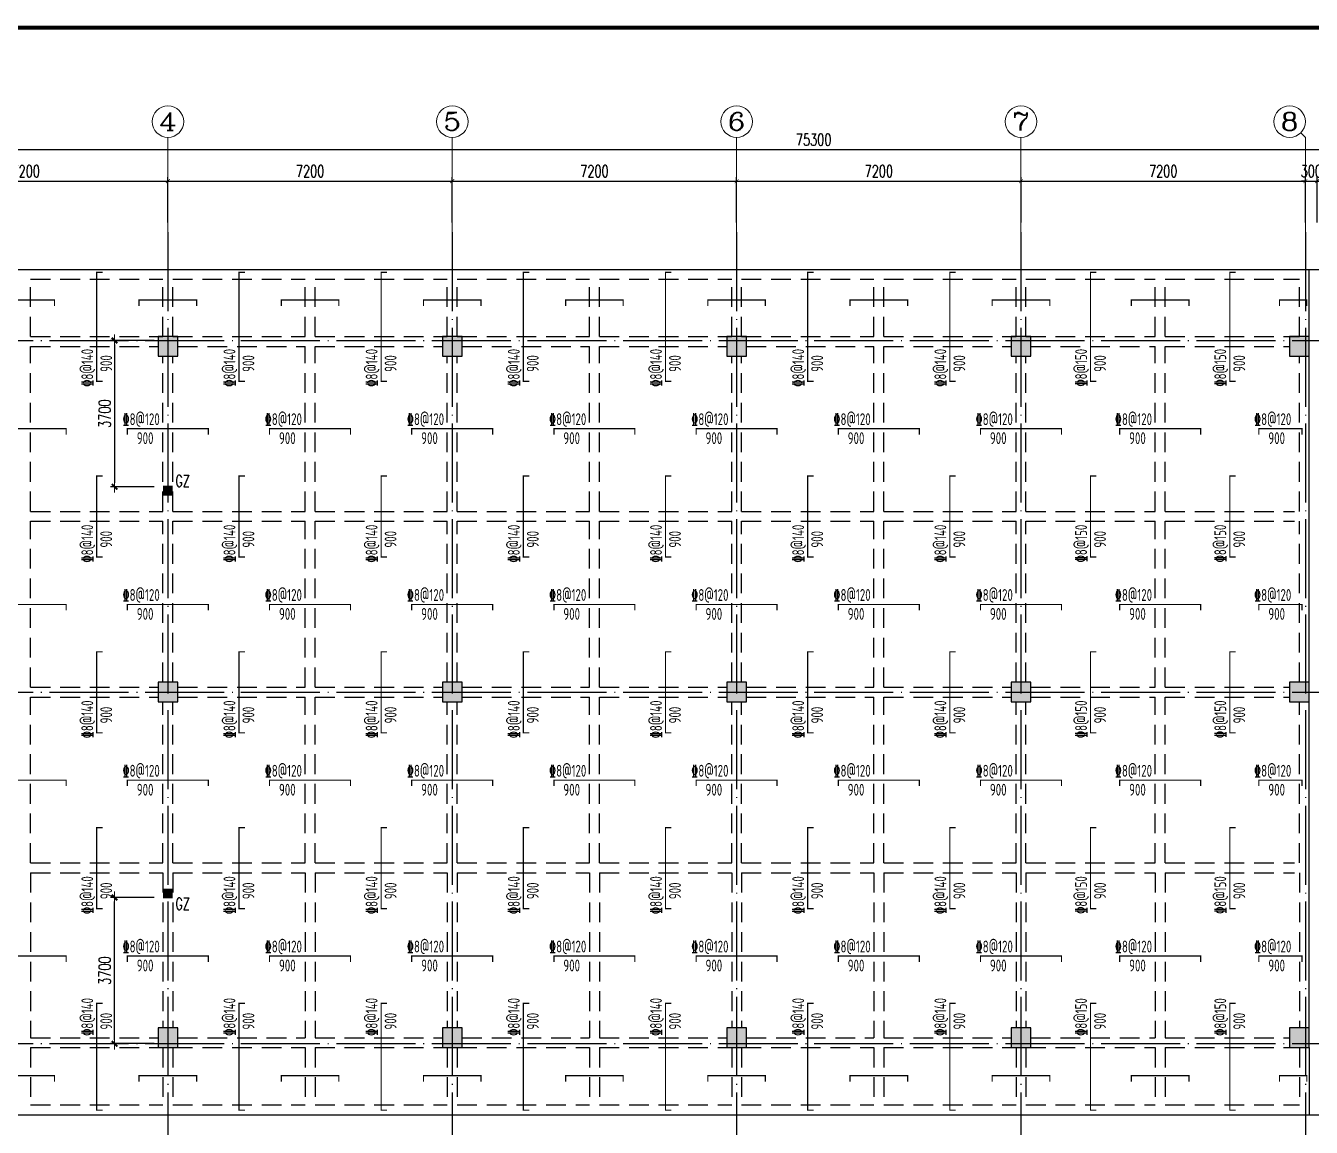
# Model space of a CAD drawing. Extents: x -21254 to 860439, y -324318 to 454338.
# Drawn here: x 197970 to 230520, y -61240 to -33353 of the extents above; entities that cross this region are included whole.
import ezdxf
from ezdxf.enums import TextEntityAlignment as Align

# ---------------------------------------------------------------- set-up
doc = ezdxf.new("R2010")
doc.units = 0
doc.header["$LTSCALE"] = 1000
doc.header["$MEASUREMENT"] = 0
doc.linetypes.add('DASHED', pattern=[0.75, 0.5, -0.25])
doc.linetypes.add('DOTE', pattern=[2.42, 2, -0.2, 0.02, -0.2])
doc.layers.get('0').update_dxf_attribs({"linetype": 'CONTINUOUS'})
doc.layers.get('Defpoints').update_dxf_attribs({"linetype": 'CONTINUOUS', "lineweight": 5})
for name, color, linetype in [('AXIS_TEXT', 7, 'CONTINUOUS'), ('BEAM_CONT', 4, 'CONTINUOUS'), ('BEAM_DASH', 144, 'DASHED'), ('COLU', 7, 'CONTINUOUS'), ('COLU_HATCH', 251, 'CONTINUOUS'), ('COLU_TH', 7, 'CONTINUOUS'), ('DIMENSION', 3, 'CONTINUOUS'), ('DOTE', 1, 'DOTE'), ('FSK_FREIN', 2, 'CONTINUOUS'), ('FSK_FTEXT', 4, 'CONTINUOUS')]:
    doc.layers.add(name, color=color, linetype=linetype)
doc.layers.add('DIM', color=3, linetype='CONTINUOUS', lineweight=5)
doc.layers.add('FRAME', color=3, linetype='CONTINUOUS', lineweight=5)
doc.styles.add('_TCH_AXIS', font='COMPLEX', dxfattribs={"bigfont": 'GBCBIG'})
doc.styles.add('BW_Rein', font='Tssdeng.shx', dxfattribs={"width": 0.7, "bigfont": 'hztxt.shx'})
doc.styles.add('COMPLEX', font='COMPLEX')
doc.styles.add('DXFS', font='txt.shx', dxfattribs={"width": 0.65, "bigfont": 'dxfs.shx'})
doc.styles.add('TSSD_Dimension', font='TXT.shx', dxfattribs={"width": 0.7, "bigfont": 'hztxt.shx'})
doc.dimstyles.new('TSSD_100_100$0', dxfattribs={"dimtxt": 300, "dimasz": 100, "dimexe": 100, "dimexo": 250, "dimgap": 100, "dimtad": 1, "dimdec": 0, "dimzin": 0, "dimdsep": 46, "dimtxsty": 'TSSD_Dimension', "dimblk1": '_tsdbk', "dimblk2": '_tsdbk', "dimsah": 1, "dimcen": 0, "dimdle": 100, "dimclrt": 7, "dimadec": 1, "dimazin": 0, "dimtfac": 1, "dimtdec": 0, "dimtix": 1, "dimtmove": 2, "dimatfit": 3, "dimldrblk": '_tsdbk', "dimfxl": 100, "dimtolj": 1, "dimtzin": 0, "dimarcsym": 0})

# ---------------------------------------------------------------- blocks, each defined once
blk = doc.blocks.new('_ARCHTICK')
at = {"color": 0, "linetype": 'ByBlock', "const_width": 0.15}
blk.add_lwpolyline([(-0.5, -0.5), (0.5, 0.5)], dxfattribs=at)
blk = doc.blocks.new('*D450')
at = {"layer": 'Defpoints', "color": 0, "ltscale": 0.5, "transparency": 16777216}
for p in [(201570, -37287), (194370, -38582), (201570, -38582)]:
    blk.add_point(p, dxfattribs=at)
at = {"layer": 'DIM', "color": 0, "lineweight": -2, "ltscale": 0.5, "transparency": 16777216}
for p, q in [((194270, -37287), (201670, -37287)), ((194370, -38332), (194370, -37187)), ((201570, -38332), (201570, -37187))]:
    blk.add_line(p, q, dxfattribs=at)
at = {"layer": 'DIM', "color": 0, "lineweight": -2, "ltscale": 0.5, "transparency": 16777216, "xscale": 100, "yscale": 100, "zscale": 100, "rotation": 180}
blk.add_blockref('_ARCHTICK', (194370, -37287), dxfattribs=at)
at = {"layer": 'DIM', "color": 0, "lineweight": -2, "ltscale": 0.5, "transparency": 16777216, "xscale": 100, "yscale": 100, "zscale": 100}
blk.add_blockref('_ARCHTICK', (201570, -37287), dxfattribs=at)
at = {"layer": 'DIM', "color": 3, "ltscale": 0.5, "transparency": 16777216, "insert": (197970, -37037), "char_height": 300, "attachment_point": 5, "style": 'TSSD_Dimension'}
blk.add_mtext('\\A1;7200', dxfattribs=at)
blk = doc.blocks.new('*D451')
at = {"layer": 'Defpoints', "color": 0, "ltscale": 0.5, "transparency": 16777216}
for p in [(208770, -37287), (201570, -38582), (208770, -38582)]:
    blk.add_point(p, dxfattribs=at)
at = {"layer": 'DIM', "color": 0, "lineweight": -2, "ltscale": 0.5, "transparency": 16777216}
for p, q in [((201470, -37287), (208870, -37287)), ((201570, -38332), (201570, -37187)), ((208770, -38332), (208770, -37187))]:
    blk.add_line(p, q, dxfattribs=at)
at = {"layer": 'DIM', "color": 0, "lineweight": -2, "ltscale": 0.5, "transparency": 16777216, "xscale": 100, "yscale": 100, "zscale": 100, "rotation": 180}
blk.add_blockref('_ARCHTICK', (201570, -37287), dxfattribs=at)
at = {"layer": 'DIM', "color": 0, "lineweight": -2, "ltscale": 0.5, "transparency": 16777216, "xscale": 100, "yscale": 100, "zscale": 100}
blk.add_blockref('_ARCHTICK', (208770, -37287), dxfattribs=at)
at = {"layer": 'DIM', "color": 3, "ltscale": 0.5, "transparency": 16777216, "insert": (205170, -37037), "char_height": 300, "attachment_point": 5, "style": 'TSSD_Dimension'}
blk.add_mtext('\\A1;7200', dxfattribs=at)
blk = doc.blocks.new('*D452')
at = {"layer": 'Defpoints', "color": 0, "ltscale": 0.5, "transparency": 16777216}
for p in [(215970, -37287), (208770, -38582), (215970, -38582)]:
    blk.add_point(p, dxfattribs=at)
at = {"layer": 'DIM', "color": 0, "lineweight": -2, "ltscale": 0.5, "transparency": 16777216}
for p, q in [((208670, -37287), (216070, -37287)), ((208770, -38332), (208770, -37187)), ((215970, -38332), (215970, -37187))]:
    blk.add_line(p, q, dxfattribs=at)
at = {"layer": 'DIM', "color": 0, "lineweight": -2, "ltscale": 0.5, "transparency": 16777216, "xscale": 100, "yscale": 100, "zscale": 100, "rotation": 180}
blk.add_blockref('_ARCHTICK', (208770, -37287), dxfattribs=at)
at = {"layer": 'DIM', "color": 0, "lineweight": -2, "ltscale": 0.5, "transparency": 16777216, "xscale": 100, "yscale": 100, "zscale": 100}
blk.add_blockref('_ARCHTICK', (215970, -37287), dxfattribs=at)
at = {"layer": 'DIM', "color": 3, "ltscale": 0.5, "transparency": 16777216, "insert": (212370, -37037), "char_height": 300, "attachment_point": 5, "style": 'TSSD_Dimension'}
blk.add_mtext('\\A1;7200', dxfattribs=at)
blk = doc.blocks.new('*D453')
at = {"layer": 'Defpoints', "color": 0, "ltscale": 0.5, "transparency": 16777216}
for p in [(223170, -37287), (215970, -38582), (223170, -38582)]:
    blk.add_point(p, dxfattribs=at)
at = {"layer": 'DIM', "color": 0, "lineweight": -2, "ltscale": 0.5, "transparency": 16777216}
for p, q in [((215870, -37287), (223270, -37287)), ((215970, -38332), (215970, -37187)), ((223170, -38332), (223170, -37187))]:
    blk.add_line(p, q, dxfattribs=at)
at = {"layer": 'DIM', "color": 0, "lineweight": -2, "ltscale": 0.5, "transparency": 16777216, "xscale": 100, "yscale": 100, "zscale": 100, "rotation": 180}
blk.add_blockref('_ARCHTICK', (215970, -37287), dxfattribs=at)
at = {"layer": 'DIM', "color": 0, "lineweight": -2, "ltscale": 0.5, "transparency": 16777216, "xscale": 100, "yscale": 100, "zscale": 100}
blk.add_blockref('_ARCHTICK', (223170, -37287), dxfattribs=at)
at = {"layer": 'DIM', "color": 3, "ltscale": 0.5, "transparency": 16777216, "insert": (219570, -37037), "char_height": 300, "attachment_point": 5, "style": 'TSSD_Dimension'}
blk.add_mtext('\\A1;7200', dxfattribs=at)
blk = doc.blocks.new('*D454')
at = {"layer": 'Defpoints', "color": 0, "ltscale": 0.5, "transparency": 16777216}
for p in [(230370, -37287), (223170, -38582), (230370, -38582)]:
    blk.add_point(p, dxfattribs=at)
at = {"layer": 'DIM', "color": 0, "lineweight": -2, "ltscale": 0.5, "transparency": 16777216}
for p, q in [((223070, -37287), (230470, -37287)), ((223170, -38332), (223170, -37187)), ((230370, -38332), (230370, -37187))]:
    blk.add_line(p, q, dxfattribs=at)
at = {"layer": 'DIM', "color": 0, "lineweight": -2, "ltscale": 0.5, "transparency": 16777216, "xscale": 100, "yscale": 100, "zscale": 100, "rotation": 180}
blk.add_blockref('_ARCHTICK', (223170, -37287), dxfattribs=at)
at = {"layer": 'DIM', "color": 0, "lineweight": -2, "ltscale": 0.5, "transparency": 16777216, "xscale": 100, "yscale": 100, "zscale": 100}
blk.add_blockref('_ARCHTICK', (230370, -37287), dxfattribs=at)
at = {"layer": 'DIM', "color": 3, "ltscale": 0.5, "transparency": 16777216, "insert": (226770, -37037), "char_height": 300, "attachment_point": 5, "style": 'TSSD_Dimension'}
blk.add_mtext('\\A1;7200', dxfattribs=at)
blk = doc.blocks.new('*D455')
at = {"layer": 'Defpoints', "color": 0, "ltscale": 0.5, "transparency": 16777216}
for p in [(230670, -37287), (230370, -38582), (230670, -38582)]:
    blk.add_point(p, dxfattribs=at)
at = {"layer": 'DIM', "color": 0, "lineweight": -2, "ltscale": 0.5, "transparency": 16777216}
for p, q in [((230370, -37287), (230270, -37287)), ((230370, -38332), (230370, -37187)), ((230370, -37287), (230670, -37287)), ((230670, -38332), (230670, -37187)), ((230670, -37287), (230770, -37287))]:
    blk.add_line(p, q, dxfattribs=at)
at = {"layer": 'DIM', "color": 0, "lineweight": -2, "ltscale": 0.5, "transparency": 16777216, "xscale": 100, "yscale": 100, "zscale": 100}
blk.add_blockref('_ARCHTICK', (230370, -37287), dxfattribs=at)
at = {"layer": 'DIM', "color": 0, "lineweight": -2, "ltscale": 0.5, "transparency": 16777216, "xscale": 100, "yscale": 100, "zscale": 100, "rotation": 180}
blk.add_blockref('_ARCHTICK', (230670, -37287), dxfattribs=at)
at = {"layer": 'DIM', "color": 3, "ltscale": 0.5, "transparency": 16777216, "insert": (230520, -37037), "char_height": 300, "attachment_point": 5, "style": 'TSSD_Dimension'}
blk.add_mtext('\\A1;300', dxfattribs=at)
blk = doc.blocks.new('*D460')
at = {"layer": 'Defpoints', "color": 0, "ltscale": 0.5, "transparency": 16777216}
for p in [(255570, -36487), (180270, -38582), (255570, -38582)]:
    blk.add_point(p, dxfattribs=at)
at = {"layer": 'DIM', "color": 0, "lineweight": -2, "ltscale": 0.5, "transparency": 16777216}
for p, q in [((180270, -38332), (180270, -36387)), ((255570, -38332), (255570, -36387)), ((180170, -36487), (255670, -36487))]:
    blk.add_line(p, q, dxfattribs=at)
at = {"layer": 'DIM', "color": 0, "lineweight": -2, "ltscale": 0.5, "transparency": 16777216, "xscale": 100, "yscale": 100, "zscale": 100, "rotation": 180}
blk.add_blockref('_ARCHTICK', (180270, -36487), dxfattribs=at)
at = {"layer": 'DIM', "color": 0, "lineweight": -2, "ltscale": 0.5, "transparency": 16777216, "xscale": 100, "yscale": 100, "zscale": 100}
blk.add_blockref('_ARCHTICK', (255570, -36487), dxfattribs=at)
at = {"layer": 'DIM', "color": 3, "ltscale": 0.5, "transparency": 16777216, "insert": (217920, -36237), "char_height": 300, "attachment_point": 5, "style": 'TSSD_Dimension'}
blk.add_mtext('\\A1;75300', dxfattribs=at)
blk = doc.blocks.new('_AXISO')
blk.add_circle((0, 0), 0.5)
at = {"layer": 'AXIS_TEXT', "style": 'COMPLEX', "width": 1.041667}
blk.add_attdef('A', text='', height=0.56, dxfattribs=at).set_placement((-0.25, -0.28), (0.25, -0.28), align=Align.FIT)
blk = doc.blocks.new('_tsdbk')
blk.add_line((-1, 0), (1.5, 0))
at = {"const_width": 0.5}
blk.add_lwpolyline([(-0.7, -0.7), (0.7, 0.7)], dxfattribs=at)
blk = doc.blocks.new('*D474')
at = {"layer": 'Defpoints', "color": 0, "transparency": 16777216}
for p in [(201470, -41323), (200219, -45023), (201470, -45023)]:
    blk.add_point(p, dxfattribs=at)
at = {"layer": 'DIM', "color": 0, "lineweight": -2, "transparency": 16777216}
for p, q in [((201220, -41323), (200119, -41323)), ((200219, -41423), (200219, -44923)), ((201220, -45023), (200119, -45023))]:
    blk.add_line(p, q, dxfattribs=at)
at = {"layer": 'DIM', "color": 0, "lineweight": -2, "transparency": 16777216, "xscale": 100, "yscale": 100, "zscale": 100}
for p, rotation in [((200219, -41323), 90), ((200219, -45023), 270)]:
    blk.add_blockref('_tsdbk', p, dxfattribs=dict(at, rotation=rotation))
at = {"layer": 'DIM', "color": 7, "transparency": 16777216, "insert": (199969, -43173), "char_height": 300, "attachment_point": 5, "rotation": 90, "style": 'TSSD_Dimension'}
blk.add_mtext('\\A1;3700', dxfattribs=at)
blk = doc.blocks.new('*D475')
at = {"layer": 'Defpoints', "color": 0, "transparency": 16777216}
for p in [(200219, -55423), (201470, -55423), (201470, -59123)]:
    blk.add_point(p, dxfattribs=at)
at = {"layer": 'DIM', "color": 0, "lineweight": -2, "transparency": 16777216}
for p, q in [((201220, -55423), (200119, -55423)), ((200219, -59023), (200219, -55523)), ((201220, -59123), (200119, -59123))]:
    blk.add_line(p, q, dxfattribs=at)
at = {"layer": 'DIM', "color": 0, "lineweight": -2, "transparency": 16777216, "xscale": 100, "yscale": 100, "zscale": 100}
for p, rotation in [((200219, -55423), 90), ((200219, -59123), 270)]:
    blk.add_blockref('_tsdbk', p, dxfattribs=dict(at, rotation=rotation))
at = {"layer": 'DIM', "color": 7, "transparency": 16777216, "insert": (199969, -57273), "char_height": 300, "attachment_point": 5, "rotation": 90, "style": 'TSSD_Dimension'}
blk.add_mtext('\\A1;3700', dxfattribs=at)
blk = doc.blocks.new('BW-43542453', base_point=(595792, -20487, 0))
at = {"layer": 'FRAME', "const_width": 100}
blk.add_lwpolyline([(598292, 20513), (598292, -19487), (698892, -19487), (698892, 20513)], close=True, dxfattribs=at)

msp = doc.modelspace()

# ---------------------------------------------------------------- hatches: boundary and pattern name
at = {"layer": 'COLU_HATCH'}
for points in [[(201819.592, -41722.684), (201819.592, -41222.684), (201319.592, -41222.684), (201319.592, -41722.684)], [(209019.592, -41722.684), (209019.592, -41222.684), (208519.592, -41222.684), (208519.592, -41722.684)], [(216219.592, -41722.684), (216219.592, -41222.684), (215719.592, -41222.684), (215719.592, -41722.684)], [(223419.592, -41722.684), (223419.592, -41222.684), (222919.592, -41222.684), (222919.592, -41722.684)], [(230469.592, -41722.684), (230469.592, -41222.684), (229969.592, -41222.684), (229969.592, -41722.684)], [(201469.592, -45022.684), (201669.592, -45022.684), (201669.592, -45222.684), (201469.592, -45222.684)], [(201819.592, -50472.608), (201819.592, -49972.608), (201319.592, -49972.608), (201319.592, -50472.608)], [(209019.592, -50472.608), (209019.592, -49972.608), (208519.592, -49972.608), (208519.592, -50472.608)], [(216219.592, -50472.608), (216219.592, -49972.608), (215719.592, -49972.608), (215719.592, -50472.608)], [(223419.592, -50472.608), (223419.592, -49972.608), (222919.592, -49972.608), (222919.592, -50472.608)], [(230469.592, -50472.608), (230469.592, -49972.608), (229969.592, -49972.608), (229969.592, -50472.608)], [(201469.592, -55222.684), (201669.592, -55222.684), (201669.592, -55422.684), (201469.592, -55422.684)], [(201819.592, -59222.684), (201819.592, -58722.684), (201319.592, -58722.684), (201319.592, -59222.684)], [(209019.592, -59222.684), (209019.592, -58722.684), (208519.592, -58722.684), (208519.592, -59222.684)], [(216219.592, -59222.684), (216219.592, -58722.684), (215719.592, -58722.684), (215719.592, -59222.684)], [(223419.592, -59222.684), (223419.592, -58722.684), (222919.592, -58722.684), (222919.592, -59222.684)], [(230469.592, -59222.684), (230469.592, -58722.684), (229969.592, -58722.684), (229969.592, -59222.684)]]:
    msp.add_hatch(color=256, dxfattribs=at).paths.add_polyline_path(points)

# ---------------------------------------------------------------- linework, layer by layer
at = {"layer": 'BEAM_CONT'}
for p, q in [((180169.592, -39522.76), (240694.092, -39522.614)), ((230469.592, -41222.684), (230469.592, -39522.608)), ((230469.592, -49972.608), (230469.592, -41722.684)), ((230469.592, -58722.684), (230469.592, -50472.608)), ((230469.592, -59222.684), (230469.592, -60922.76)), ((180169.592, -60922.608), (240694.092, -60922.754))]:
    msp.add_line(p, q, dxfattribs=at)
at = {"layer": 'BEAM_DASH'}
for p, q in [((198094.592, -39772.608), (201444.592, -39772.608)), ((198094.592, -41222.608), (198094.592, -39772.608)), ((201444.592, -41222.608), (201444.592, -39772.608)), ((201694.592, -39772.608), (205044.592, -39772.608)), ((201694.592, -41222.608), (201694.592, -39772.608)), ((205044.592, -41222.608), (205044.592, -39772.608)), ((205294.592, -39772.608), (208644.592, -39772.608)), ((205294.592, -41222.608), (205294.592, -39772.608)), ((208644.592, -41222.608), (208644.592, -39772.608)), ((208894.592, -39772.608), (212244.592, -39772.608)), ((208894.592, -41222.608), (208894.592, -39772.608)), ((212244.592, -41222.608), (212244.592, -39772.608)), ((212494.592, -39772.608), (215844.592, -39772.608)), ((212494.592, -41222.608), (212494.592, -39772.608)), ((215844.592, -41222.608), (215844.592, -39772.608)), ((216094.592, -39772.608), (219444.592, -39772.608)), ((216094.592, -41222.608), (216094.592, -39772.608)), ((219444.592, -41222.608), (219444.592, -39772.608)), ((219694.592, -39772.608), (223044.592, -39772.608)), ((219694.592, -41222.608), (219694.592, -39772.608)), ((223044.592, -41222.608), (223044.592, -39772.608)), ((223294.592, -39772.608), (226569.592, -39772.608)), ((223294.592, -41222.608), (223294.592, -39772.608)), ((226569.592, -41222.608), (226569.592, -39772.608)), ((226819.592, -39772.608), (230219.592, -39772.608)), ((226819.592, -41222.608), (226819.592, -39772.608)), ((230219.592, -41222.608), (230219.592, -39772.608)), ((198094.592, -41222.608), (201444.592, -41222.608)), ((201694.592, -41222.608), (205044.592, -41222.608)), ((205294.592, -41222.608), (208644.592, -41222.608)), ((208894.592, -41222.608), (212244.592, -41222.608)), ((212494.592, -41222.608), (215844.592, -41222.608)), ((216094.592, -41222.608), (219444.592, -41222.608)), ((219694.592, -41222.608), (223044.592, -41222.608)), ((223294.592, -41222.608), (226569.592, -41222.608)), ((226819.592, -41222.608), (230219.592, -41222.608)), ((198094.592, -41472.608), (201319.592, -41472.608)), ((198094.592, -45647.608), (198094.592, -41472.608)), ((201819.592, -41472.608), (205044.592, -41472.608)), ((205044.592, -45647.608), (205044.592, -41472.608)), ((205294.592, -41472.608), (208519.592, -41472.608)), ((205294.592, -45647.608), (205294.592, -41472.608)), ((209019.592, -41472.608), (212244.592, -41472.608)), ((212244.592, -45647.608), (212244.592, -41472.608)), ((212494.592, -41472.608), (215719.592, -41472.608)), ((212494.592, -45647.608), (212494.592, -41472.608)), ((216219.592, -41472.608), (219444.592, -41472.608)), ((219444.592, -45647.608), (219444.592, -41472.608)), ((219694.592, -41472.608), (222919.592, -41472.608)), ((219694.592, -45647.608), (219694.592, -41472.608)), ((223419.592, -41472.608), (226569.592, -41472.608)), ((226569.592, -45647.608), (226569.592, -41472.608)), ((226819.592, -41472.608), (229969.592, -41472.608)), ((226819.592, -45647.608), (226819.592, -41472.608)), ((201444.592, -45647.608), (201444.592, -41722.684)), ((201694.592, -45647.608), (201694.592, -41722.684)), ((208644.592, -45647.608), (208644.592, -41722.684)), ((208894.592, -45647.608), (208894.592, -41722.684)), ((215844.592, -45647.608), (215844.592, -41722.684)), ((216094.592, -45647.608), (216094.592, -41722.684)), ((223044.592, -45647.608), (223044.592, -41722.684)), ((223294.592, -45647.608), (223294.592, -41722.684)), ((230219.592, -45647.608), (230219.592, -41722.684)), ((198094.592, -45647.608), (201444.592, -45647.608)), ((201694.592, -45647.608), (205044.592, -45647.608)), ((205294.592, -45647.608), (208644.592, -45647.608)), ((208894.592, -45647.608), (212244.592, -45647.608)), ((212494.592, -45647.608), (215844.592, -45647.608)), ((216094.592, -45647.608), (219444.592, -45647.608)), ((219694.592, -45647.608), (223044.592, -45647.608)), ((223294.592, -45647.608), (226569.592, -45647.608)), ((226819.592, -45647.608), (230094.592, -45647.608)), ((198094.592, -50097.608), (198094.592, -45897.608)), ((198094.592, -45897.608), (201444.592, -45897.608)), ((201444.592, -49972.608), (201444.592, -45897.608)), ((201694.592, -45897.608), (205044.592, -45897.608)), ((201694.592, -49972.608), (201694.592, -45897.608)), ((205044.592, -50097.608), (205044.592, -45897.608)), ((205294.592, -50097.608), (205294.592, -45897.608)), ((205294.592, -45897.608), (208644.592, -45897.608)), ((208644.592, -49972.608), (208644.592, -45897.608)), ((208894.592, -45897.608), (212244.592, -45897.608)), ((208894.592, -49972.608), (208894.592, -45897.608)), ((212244.592, -50097.608), (212244.592, -45897.608)), ((212494.592, -50097.608), (212494.592, -45897.608)), ((212494.592, -45897.608), (215844.592, -45897.608)), ((215844.592, -49972.608), (215844.592, -45897.608)), ((216094.592, -45897.608), (219444.592, -45897.608)), ((216094.592, -49972.608), (216094.592, -45897.608)), ((219444.592, -50097.608), (219444.592, -45897.608)), ((219694.592, -50097.608), (219694.592, -45897.608)), ((219694.592, -45897.608), (223044.592, -45897.608)), ((223044.592, -49972.608), (223044.592, -45897.608)), ((223294.592, -45897.608), (226569.592, -45897.608)), ((223294.592, -49972.608), (223294.592, -45897.608)), ((226569.592, -50097.608), (226569.592, -45897.608)), ((226819.592, -45897.608), (230094.592, -45897.608)), ((226819.592, -50097.608), (226819.592, -45897.608)), ((230219.592, -49972.608), (230219.592, -45897.608)), ((198094.592, -50097.608), (201319.592, -50097.608)), ((201819.592, -50097.608), (205044.592, -50097.608)), ((205294.592, -50097.608), (208519.592, -50097.608)), ((209019.592, -50097.608), (212244.592, -50097.608)), ((212494.592, -50097.608), (215719.592, -50097.608)), ((216219.592, -50097.608), (219444.592, -50097.608)), ((219694.592, -50097.608), (222919.592, -50097.608)), ((223419.592, -50097.608), (226569.592, -50097.608)), ((226819.592, -50097.608), (229969.592, -50097.608)), ((198094.592, -54547.608), (198094.592, -50347.608)), ((198094.592, -50347.608), (201319.592, -50347.608)), ((201819.592, -50347.608), (205044.592, -50347.608)), ((205044.592, -54547.608), (205044.592, -50347.608)), ((205294.592, -54547.608), (205294.592, -50347.608)), ((205294.592, -50347.608), (208519.592, -50347.608)), ((209019.592, -50347.608), (212244.592, -50347.608)), ((212244.592, -54547.608), (212244.592, -50347.608)), ((212494.592, -54547.608), (212494.592, -50347.608)), ((212494.592, -50347.608), (215719.592, -50347.608)), ((216219.592, -50347.608), (219444.592, -50347.608)), ((219444.592, -54547.608), (219444.592, -50347.608)), ((219694.592, -54547.608), (219694.592, -50347.608)), ((219694.592, -50347.608), (222919.592, -50347.608)), ((223419.592, -50347.608), (226569.592, -50347.608)), ((226569.592, -54547.608), (226569.592, -50347.608)), ((226819.592, -54547.608), (226819.592, -50347.608)), ((226819.592, -50347.608), (229969.592, -50347.608)), ((201444.592, -54547.608), (201444.592, -50472.608)), ((201694.592, -54547.608), (201694.592, -50472.608)), ((208644.592, -54547.608), (208644.592, -50472.608)), ((208894.592, -54547.608), (208894.592, -50472.608)), ((215844.592, -54547.608), (215844.592, -50472.608)), ((216094.592, -54547.608), (216094.592, -50472.608)), ((223044.592, -54547.608), (223044.592, -50472.608)), ((223294.592, -54547.608), (223294.592, -50472.608)), ((230219.592, -54547.608), (230219.592, -50472.608)), ((198094.592, -54547.76), (201444.592, -54547.76)), ((201694.592, -54547.76), (205044.592, -54547.76)), ((205294.592, -54547.76), (208644.592, -54547.76)), ((208894.592, -54547.76), (212244.592, -54547.76)), ((212494.592, -54547.76), (215844.592, -54547.76)), ((216094.592, -54547.76), (219444.592, -54547.76)), ((219694.592, -54547.76), (223044.592, -54547.76)), ((223294.592, -54547.76), (226569.592, -54547.76)), ((226819.592, -54547.76), (230094.592, -54547.76)), ((198094.592, -54797.76), (201444.592, -54797.76)), ((198094.592, -54797.76), (198094.592, -58972.76)), ((201444.592, -54797.76), (201444.592, -58722.684)), ((201694.592, -54797.76), (205044.592, -54797.76)), ((201694.592, -54797.76), (201694.592, -58722.684)), ((205044.592, -54797.76), (205044.592, -58972.76)), ((205294.592, -54797.76), (208644.592, -54797.76)), ((205294.592, -54797.76), (205294.592, -58972.76)), ((208644.592, -54797.76), (208644.592, -58722.684)), ((208894.592, -54797.76), (212244.592, -54797.76)), ((208894.592, -54797.76), (208894.592, -58722.684)), ((212244.592, -54797.76), (212244.592, -58972.76)), ((212494.592, -54797.76), (215844.592, -54797.76)), ((212494.592, -54797.76), (212494.592, -58972.76)), ((215844.592, -54797.76), (215844.592, -58722.684)), ((216094.592, -54797.76), (219444.592, -54797.76)), ((216094.592, -54797.76), (216094.592, -58722.684)), ((219444.592, -54797.76), (219444.592, -58972.76)), ((219694.592, -54797.76), (223044.592, -54797.76)), ((219694.592, -54797.76), (219694.592, -58972.76)), ((223044.592, -54797.76), (223044.592, -58722.684)), ((223294.592, -54797.76), (226569.592, -54797.76)), ((223294.592, -54797.76), (223294.592, -58722.684)), ((226569.592, -54797.76), (226569.592, -58972.76)), ((226819.592, -54797.76), (230094.592, -54797.76)), ((226819.592, -54797.76), (226819.592, -58972.76)), ((230219.592, -54797.76), (230219.592, -58722.684)), ((198094.592, -58972.76), (201319.592, -58972.76)), ((198094.592, -59222.76), (198094.592, -60672.76)), ((198094.592, -59222.76), (201444.592, -59222.76)), ((201444.592, -59222.76), (201444.592, -60672.76)), ((201694.592, -59222.76), (201694.592, -60672.76)), ((201694.592, -59222.76), (205044.592, -59222.76)), ((201819.592, -58972.76), (205044.592, -58972.76)), ((205044.592, -59222.76), (205044.592, -60672.76)), ((205294.592, -58972.76), (208519.592, -58972.76)), ((205294.592, -59222.76), (205294.592, -60672.76)), ((205294.592, -59222.76), (208644.592, -59222.76)), ((208644.592, -59222.76), (208644.592, -60672.76)), ((208894.592, -59222.76), (208894.592, -60672.76)), ((208894.592, -59222.76), (212244.592, -59222.76)), ((209019.592, -58972.76), (212244.592, -58972.76)), ((212244.592, -59222.76), (212244.592, -60672.76)), ((212494.592, -58972.76), (215719.592, -58972.76)), ((212494.592, -59222.76), (212494.592, -60672.76)), ((212494.592, -59222.76), (215844.592, -59222.76)), ((215844.592, -59222.76), (215844.592, -60672.76)), ((216094.592, -59222.76), (216094.592, -60672.76)), ((216094.592, -59222.76), (219444.592, -59222.76)), ((216219.592, -58972.76), (219444.592, -58972.76)), ((219444.592, -59222.76), (219444.592, -60672.76)), ((219694.592, -58972.76), (222919.592, -58972.76)), ((219694.592, -59222.76), (219694.592, -60672.76)), ((219694.592, -59222.76), (223044.592, -59222.76)), ((223044.592, -59222.76), (223044.592, -60672.76)), ((223294.592, -59222.76), (223294.592, -60672.76)), ((223294.592, -59222.76), (226569.592, -59222.76)), ((223419.592, -58972.76), (226569.592, -58972.76)), ((226569.592, -59222.76), (226569.592, -60672.76)), ((226819.592, -58972.76), (229969.592, -58972.76)), ((226819.592, -59222.76), (226819.592, -60672.76)), ((226819.592, -59222.76), (230219.592, -59222.76)), ((230219.592, -59222.76), (230219.592, -60672.76)), ((198094.592, -60672.76), (201444.592, -60672.76)), ((201694.592, -60672.76), (205044.592, -60672.76)), ((205294.592, -60672.76), (208644.592, -60672.76)), ((208894.592, -60672.76), (212244.592, -60672.76)), ((212494.592, -60672.76), (215844.592, -60672.76)), ((216094.592, -60672.76), (219444.592, -60672.76)), ((219694.592, -60672.76), (223044.592, -60672.76)), ((223294.592, -60672.76), (226569.592, -60672.76)), ((226819.592, -60672.76), (230219.592, -60672.76))]:
    msp.add_line(p, q, dxfattribs=at)
at = {"layer": 'COLU'}
for points in [[(201819.592, -41722.684), (201819.592, -41222.684), (201319.592, -41222.684), (201319.592, -41722.684)], [(209019.592, -41722.684), (209019.592, -41222.684), (208519.592, -41222.684), (208519.592, -41722.684)], [(216219.592, -41722.684), (216219.592, -41222.684), (215719.592, -41222.684), (215719.592, -41722.684)], [(223419.592, -41722.684), (223419.592, -41222.684), (222919.592, -41222.684), (222919.592, -41722.684)], [(230469.592, -41722.684), (230469.592, -41222.684), (229969.592, -41222.684), (229969.592, -41722.684)], [(201819.592, -50472.608), (201819.592, -49972.608), (201319.592, -49972.608), (201319.592, -50472.608)], [(209019.592, -50472.608), (209019.592, -49972.608), (208519.592, -49972.608), (208519.592, -50472.608)], [(216219.592, -50472.608), (216219.592, -49972.608), (215719.592, -49972.608), (215719.592, -50472.608)], [(223419.592, -50472.608), (223419.592, -49972.608), (222919.592, -49972.608), (222919.592, -50472.608)], [(230469.592, -50472.608), (230469.592, -49972.608), (229969.592, -49972.608), (229969.592, -50472.608)], [(201819.592, -59222.684), (201819.592, -58722.684), (201319.592, -58722.684), (201319.592, -59222.684)], [(209019.592, -59222.684), (209019.592, -58722.684), (208519.592, -58722.684), (208519.592, -59222.684)], [(216219.592, -59222.684), (216219.592, -58722.684), (215719.592, -58722.684), (215719.592, -59222.684)], [(223419.592, -59222.684), (223419.592, -58722.684), (222919.592, -58722.684), (222919.592, -59222.684)], [(230469.592, -59222.684), (230469.592, -58722.684), (229969.592, -58722.684), (229969.592, -59222.684)]]:
    msp.add_lwpolyline(points, close=True, dxfattribs=at)
at = {"layer": 'COLU_TH', "const_width": 50}
for points in [[(201469.592, -45022.684), (201669.592, -45022.684), (201669.592, -45222.684), (201469.592, -45222.684)], [(201469.592, -55222.684), (201669.592, -55222.684), (201669.592, -55422.684), (201469.592, -55422.684)]]:
    msp.add_lwpolyline(points, close=True, dxfattribs=at)
at = {"layer": 'DIM', "ltscale": 0.5}
for p, q in [((230252.434, -36061.95), (230369.592, -36179.107)), ((201569.592, -38581.9), (201569.592, -36179.107)), ((208769.592, -38581.9), (208769.592, -36179.107)), ((215969.592, -38581.9), (215969.592, -36179.107)), ((223169.592, -38581.9), (223169.592, -36179.107)), ((230369.592, -38581.9), (230369.592, -36179.107))]:
    msp.add_line(p, q, dxfattribs=at)
at = {"layer": 'DOTE', "linetype": 'DOTE'}
for p, q in [((201569.592, -38581.9), (201569.592, -62184.583)), ((208769.592, -38581.9), (208769.592, -62184.583)), ((215969.592, -38581.9), (215969.592, -62184.583)), ((223169.592, -38581.9), (223169.592, -62184.583)), ((230369.592, -38581.9), (230369.592, -62184.583)), ((179215.992, -41322.684), (256951.011, -41322.684)), ((179215.992, -50222.684), (256951.011, -50222.684)), ((179215.992, -59122.684), (256951.011, -59122.684))]:
    msp.add_line(p, q, dxfattribs=at)
at = {"layer": 'FSK_FREIN', "const_width": 30}
for points in [[(199918.292, -42354.432), (199768.292, -42354.432), (199768.292, -39596.012), (199918.292, -39596.012)], [(203518.292, -42354.432), (203368.292, -42354.432), (203368.292, -39596.012), (203518.292, -39596.012)], [(207118.292, -42354.432), (206968.292, -42354.432), (206968.292, -39596.012), (207118.292, -39596.012)], [(210718.292, -42354.432), (210568.292, -42354.432), (210568.292, -39596.012), (210718.292, -39596.012)], [(214318.292, -42354.432), (214168.292, -42354.432), (214168.292, -39596.012), (214318.292, -39596.012)], [(217918.292, -42354.432), (217768.292, -42354.432), (217768.292, -39596.012), (217918.292, -39596.012)], [(221518.292, -42354.432), (221368.292, -42354.432), (221368.292, -39596.012), (221518.292, -39596.012)], [(225080.792, -42354.432), (224930.792, -42354.432), (224930.792, -39596.012), (225080.792, -39596.012)], [(228605.792, -42354.432), (228455.792, -42354.432), (228455.792, -39596.012), (228605.792, -39596.012)], [(197239.679, -40448.455), (197239.679, -40298.455), (198698.304, -40298.455), (198698.304, -40448.455)], [(200839.679, -40448.455), (200839.679, -40298.455), (202298.304, -40298.455), (202298.304, -40448.455)], [(204439.679, -40448.455), (204439.679, -40298.455), (205898.304, -40298.455), (205898.304, -40448.455)], [(208039.679, -40448.455), (208039.679, -40298.455), (209498.304, -40298.455), (209498.304, -40448.455)], [(211639.679, -40448.455), (211639.679, -40298.455), (213098.304, -40298.455), (213098.304, -40448.455)], [(215239.679, -40448.455), (215239.679, -40298.455), (216698.304, -40298.455), (216698.304, -40448.455)], [(218839.679, -40448.455), (218839.679, -40298.455), (220298.304, -40298.455), (220298.304, -40448.455)], [(222439.679, -40448.455), (222439.679, -40298.455), (223898.304, -40298.455), (223898.304, -40448.455)], [(225964.679, -40448.455), (225964.679, -40298.455), (227423.304, -40298.455), (227423.304, -40448.455)], [(229714.679, -40448.455), (229714.679, -40298.455), (230405.443, -40298.455), (230405.443, -40448.455)], [(196943.292, -43704.432), (196943.292, -43554.432), (198993.292, -43554.432), (198993.292, -43704.432)], [(200543.292, -43704.432), (200543.292, -43554.432), (202593.292, -43554.432), (202593.292, -43704.432)], [(204143.292, -43704.432), (204143.292, -43554.432), (206193.292, -43554.432), (206193.292, -43704.432)], [(207743.292, -43704.432), (207743.292, -43554.432), (209793.292, -43554.432), (209793.292, -43704.432)], [(211343.292, -43704.432), (211343.292, -43554.432), (213393.292, -43554.432), (213393.292, -43704.432)], [(214943.292, -43704.432), (214943.292, -43554.432), (216993.292, -43554.432), (216993.292, -43704.432)], [(218543.292, -43704.432), (218543.292, -43554.432), (220593.292, -43554.432), (220593.292, -43704.432)], [(222143.292, -43704.432), (222143.292, -43554.432), (224193.292, -43554.432), (224193.292, -43704.432)], [(225668.292, -43704.432), (225668.292, -43554.432), (227718.292, -43554.432), (227718.292, -43704.432)], [(229193.292, -43704.432), (229193.292, -43554.432), (230283.292, -43554.432), (230283.292, -43704.432)], [(199918.292, -46804.432), (199768.292, -46804.432), (199768.292, -44754.432), (199918.292, -44754.432)], [(203518.292, -46804.432), (203368.292, -46804.432), (203368.292, -44754.432), (203518.292, -44754.432)], [(207118.292, -46804.432), (206968.292, -46804.432), (206968.292, -44754.432), (207118.292, -44754.432)], [(210718.292, -46804.432), (210568.292, -46804.432), (210568.292, -44754.432), (210718.292, -44754.432)], [(214318.292, -46804.432), (214168.292, -46804.432), (214168.292, -44754.432), (214318.292, -44754.432)], [(217918.292, -46804.432), (217768.292, -46804.432), (217768.292, -44754.432), (217918.292, -44754.432)], [(221518.292, -46804.432), (221368.292, -46804.432), (221368.292, -44754.432), (221518.292, -44754.432)], [(225080.792, -46804.432), (224930.792, -46804.432), (224930.792, -44754.432), (225080.792, -44754.432)], [(228605.792, -46804.432), (228455.792, -46804.432), (228455.792, -44754.432), (228605.792, -44754.432)], [(196943.292, -48154.432), (196943.292, -48004.432), (198993.292, -48004.432), (198993.292, -48154.432)], [(200543.292, -48154.432), (200543.292, -48004.432), (202593.292, -48004.432), (202593.292, -48154.432)], [(204143.292, -48154.432), (204143.292, -48004.432), (206193.292, -48004.432), (206193.292, -48154.432)], [(207743.292, -48154.432), (207743.292, -48004.432), (209793.292, -48004.432), (209793.292, -48154.432)], [(211343.292, -48154.432), (211343.292, -48004.432), (213393.292, -48004.432), (213393.292, -48154.432)], [(214943.292, -48154.432), (214943.292, -48004.432), (216993.292, -48004.432), (216993.292, -48154.432)], [(218543.292, -48154.431), (218543.292, -48004.431), (220593.292, -48004.431), (220593.292, -48154.431)], [(222143.292, -48154.431), (222143.292, -48004.431), (224193.292, -48004.431), (224193.292, -48154.431)], [(225668.292, -48154.431), (225668.292, -48004.431), (227718.292, -48004.431), (227718.292, -48154.431)], [(229193.292, -48154.431), (229193.292, -48004.431), (230283.292, -48004.431), (230283.292, -48154.431)], [(199918.292, -51254.432), (199768.292, -51254.432), (199768.292, -49204.432), (199918.292, -49204.432)], [(203518.292, -51254.432), (203368.292, -51254.432), (203368.292, -49204.432), (203518.292, -49204.432)], [(207118.292, -51254.432), (206968.292, -51254.432), (206968.292, -49204.432), (207118.292, -49204.432)], [(210718.292, -51254.432), (210568.292, -51254.432), (210568.292, -49204.432), (210718.292, -49204.432)], [(214318.292, -51254.432), (214168.292, -51254.432), (214168.292, -49204.432), (214318.292, -49204.432)], [(217918.292, -51254.432), (217768.292, -51254.432), (217768.292, -49204.432), (217918.292, -49204.432)], [(221518.292, -51254.432), (221368.292, -51254.432), (221368.292, -49204.432), (221518.292, -49204.432)], [(225080.792, -51254.432), (224930.792, -51254.432), (224930.792, -49204.432), (225080.792, -49204.432)], [(228605.792, -51254.432), (228455.792, -51254.432), (228455.792, -49204.432), (228605.792, -49204.432)], [(196943.292, -52604.432), (196943.292, -52454.432), (198993.292, -52454.432), (198993.292, -52604.432)], [(200543.292, -52604.432), (200543.292, -52454.432), (202593.292, -52454.432), (202593.292, -52604.432)], [(204143.292, -52604.432), (204143.292, -52454.432), (206193.292, -52454.432), (206193.292, -52604.432)], [(207743.292, -52604.432), (207743.292, -52454.432), (209793.292, -52454.432), (209793.292, -52604.432)], [(211343.292, -52604.432), (211343.292, -52454.432), (213393.292, -52454.432), (213393.292, -52604.432)], [(214943.292, -52604.432), (214943.292, -52454.432), (216993.292, -52454.432), (216993.292, -52604.432)], [(218543.292, -52604.431), (218543.292, -52454.431), (220593.292, -52454.431), (220593.292, -52604.431)], [(222143.292, -52604.432), (222143.292, -52454.432), (224193.292, -52454.432), (224193.292, -52604.432)], [(225668.292, -52604.432), (225668.292, -52454.432), (227718.292, -52454.432), (227718.292, -52604.432)], [(229193.292, -52604.432), (229193.292, -52454.432), (230283.292, -52454.432), (230283.292, -52604.432)], [(199918.292, -55704.432), (199768.292, -55704.432), (199768.292, -53654.432), (199918.292, -53654.432)], [(203518.292, -55704.432), (203368.292, -55704.432), (203368.292, -53654.432), (203518.292, -53654.432)], [(207118.292, -55704.432), (206968.292, -55704.432), (206968.292, -53654.432), (207118.292, -53654.432)], [(210718.292, -55704.432), (210568.292, -55704.432), (210568.292, -53654.432), (210718.292, -53654.432)], [(214318.292, -55704.432), (214168.292, -55704.432), (214168.292, -53654.432), (214318.292, -53654.432)], [(217918.292, -55704.432), (217768.292, -55704.432), (217768.292, -53654.432), (217918.292, -53654.432)], [(221518.292, -55704.432), (221368.292, -55704.432), (221368.292, -53654.432), (221518.292, -53654.432)], [(225080.792, -55704.432), (224930.792, -55704.432), (224930.792, -53654.432), (225080.792, -53654.432)], [(228605.792, -55704.432), (228455.792, -55704.432), (228455.792, -53654.432), (228605.792, -53654.432)], [(196943.292, -57054.432), (196943.292, -56904.432), (198993.292, -56904.432), (198993.292, -57054.432)], [(200543.292, -57054.432), (200543.292, -56904.432), (202593.292, -56904.432), (202593.292, -57054.432)], [(204143.292, -57054.432), (204143.292, -56904.432), (206193.292, -56904.432), (206193.292, -57054.432)], [(207743.292, -57054.432), (207743.292, -56904.432), (209793.292, -56904.432), (209793.292, -57054.432)], [(211343.292, -57054.432), (211343.292, -56904.432), (213393.292, -56904.432), (213393.292, -57054.432)], [(214943.292, -57054.432), (214943.292, -56904.432), (216993.292, -56904.432), (216993.292, -57054.432)], [(218543.292, -57054.432), (218543.292, -56904.432), (220593.292, -56904.432), (220593.292, -57054.432)], [(222143.292, -57054.432), (222143.292, -56904.432), (224193.292, -56904.432), (224193.292, -57054.432)], [(225668.292, -57054.432), (225668.292, -56904.432), (227718.292, -56904.432), (227718.292, -57054.432)], [(229193.292, -57054.432), (229193.292, -56904.432), (230283.292, -56904.432), (230283.292, -57054.432)], [(199918.292, -60806.583), (199768.292, -60806.583), (199768.292, -58104.432), (199918.292, -58104.432)], [(203518.292, -60806.583), (203368.292, -60806.583), (203368.292, -58104.432), (203518.292, -58104.432)], [(207118.292, -60806.583), (206968.292, -60806.583), (206968.292, -58104.432), (207118.292, -58104.432)], [(210718.292, -60806.583), (210568.292, -60806.583), (210568.292, -58104.432), (210718.292, -58104.432)], [(214318.292, -60806.583), (214168.292, -60806.583), (214168.292, -58104.432), (214318.292, -58104.432)], [(217918.292, -60806.583), (217768.292, -60806.583), (217768.292, -58104.432), (217918.292, -58104.432)], [(221518.292, -60806.583), (221368.292, -60806.583), (221368.292, -58104.432), (221518.292, -58104.432)], [(225080.792, -60806.583), (224930.792, -60806.583), (224930.792, -58104.432), (225080.792, -58104.432)], [(228605.792, -60806.583), (228455.792, -60806.583), (228455.792, -58104.432), (228605.792, -58104.432)], [(197239.679, -60083.263), (197239.679, -59933.263), (198698.304, -59933.263), (198698.304, -60083.263)], [(200839.679, -60083.263), (200839.679, -59933.263), (202298.304, -59933.263), (202298.304, -60083.263)], [(204439.679, -60083.263), (204439.679, -59933.263), (205898.304, -59933.263), (205898.304, -60083.263)], [(208039.679, -60083.263), (208039.679, -59933.263), (209498.304, -59933.263), (209498.304, -60083.263)], [(211639.679, -60083.263), (211639.679, -59933.263), (213098.304, -59933.263), (213098.304, -60083.263)], [(215239.679, -60083.263), (215239.679, -59933.263), (216698.304, -59933.263), (216698.304, -60083.263)], [(218839.679, -60083.263), (218839.679, -59933.263), (220298.304, -59933.263), (220298.304, -60083.263)], [(222439.679, -60083.263), (222439.679, -59933.263), (223898.304, -59933.263), (223898.304, -60083.263)], [(225964.679, -60083.263), (225964.679, -59933.263), (227423.304, -59933.263), (227423.304, -60083.263)], [(229714.679, -60083.263), (229714.679, -59933.263), (230405.443, -59933.263), (230405.443, -60083.263)]]:
    msp.add_lwpolyline(points, dxfattribs=at)

# ---------------------------------------------------------------- block references
at = {"layer": 'DIM', "ltscale": 0.5}
ref = msp.add_blockref('_AXISO', (201569.592, -35779.107), dxfattribs=dict(at, xscale=800, yscale=800, zscale=800))
ref.add_attrib('A', '4', dxfattribs={"layer": 'AXIS_TEXT', "height": 452.548, "style": '_TCH_AXIS', "width": 1.3125}).set_placement((201343.317, -36005.381), (201795.866, -36005.381), align=Align.FIT)
ref = msp.add_blockref('_AXISO', (208769.592, -35779.107), dxfattribs=dict(at, xscale=800, yscale=800, zscale=800))
ref.add_attrib('A', '5', dxfattribs={"layer": 'AXIS_TEXT', "height": 452.548, "style": '_TCH_AXIS', "width": 1.5}).set_placement((208543.317, -36005.381), (208995.866, -36005.381), align=Align.FIT)
ref = msp.add_blockref('_AXISO', (215969.592, -35779.107), dxfattribs=dict(at, xscale=800, yscale=800, zscale=800))
ref.add_attrib('A', '6', dxfattribs={"layer": 'AXIS_TEXT', "height": 452.548, "style": '_TCH_AXIS', "width": 1.5}).set_placement((215743.317, -36005.381), (216195.866, -36005.381), align=Align.FIT)
ref = msp.add_blockref('_AXISO', (223169.592, -35779.107), dxfattribs=dict(at, xscale=800, yscale=800, zscale=800))
ref.add_attrib('A', '7', dxfattribs={"layer": 'AXIS_TEXT', "height": 452.548, "style": '_TCH_AXIS', "width": 1.5}).set_placement((222943.317, -36005.381), (223395.866, -36005.381), align=Align.FIT)
ref = msp.add_blockref('_AXISO', (229969.592, -35779.107), dxfattribs=dict(at, xscale=800, yscale=800, zscale=800))
ref.add_attrib('A', '8', dxfattribs={"layer": 'AXIS_TEXT', "height": 452.548, "style": '_TCH_AXIS', "width": 1.5}).set_placement((229743.317, -36005.381), (230195.866, -36005.381), align=Align.FIT)
at = {"layer": 'DIMENSION'}
msp.add_blockref('BW-43542453', (170070.236, -74402.655, 0), dxfattribs=at)

# ---------------------------------------------------------------- texts
at = {"layer": 'DIMENSION', "style": 'DXFS', "width": 0.7}
for p in [(202035.875, -45027.479), (202035.875, -55734.754)]:
    msp.add_text('GZ ', height=300, dxfattribs=at).set_placement(p, align=Align.CENTER)
at = {"layer": 'FSK_FTEXT', "style": 'BW_Rein', "width": 0.7}
for s, p in [('%%1328@140', (199678.292, -41534.432)), ('%%1328@140', (203278.292, -41534.432)), ('%%1328@140', (206878.292, -41534.432)), ('%%1328@140', (210478.292, -41534.432)), ('%%1328@140', (214078.292, -41534.432)), ('%%1328@140', (217678.292, -41534.432)), ('%%1328@140', (221278.292, -41534.432)), ('%%1328@150', (224840.792, -41534.432)), ('%%1328@150', (228365.792, -41534.432)), ('%%1328@140', (199678.292, -45984.432)), ('%%1328@140', (203278.292, -45984.432)), ('%%1328@140', (206878.292, -45984.432)), ('%%1328@140', (210478.292, -45984.432)), ('%%1328@140', (214078.292, -45984.432)), ('%%1328@140', (217678.292, -45984.432)), ('%%1328@140', (221278.292, -45984.432)), ('%%1328@150', (224840.792, -45984.432)), ('%%1328@150', (228365.792, -45984.432)), ('%%1328@140', (199678.292, -50434.432)), ('%%1328@140', (203278.292, -50434.432)), ('%%1328@140', (206878.292, -50434.432)), ('%%1328@140', (210478.292, -50434.432)), ('%%1328@140', (214078.292, -50434.432)), ('%%1328@140', (217678.292, -50434.432)), ('%%1328@140', (221278.292, -50434.432)), ('%%1328@150', (224840.792, -50434.432)), ('%%1328@150', (228365.792, -50434.432)), ('%%1328@140', (199678.292, -54884.432)), ('%%1328@140', (203278.292, -54884.432)), ('%%1328@140', (206878.292, -54884.432)), ('%%1328@140', (210478.292, -54884.432)), ('%%1328@140', (214078.292, -54884.432)), ('%%1328@140', (217678.292, -54884.432)), ('%%1328@140', (221278.292, -54884.432)), ('%%1328@150', (224840.792, -54884.432)), ('%%1328@150', (228365.792, -54884.432))]:
    msp.add_text(s, height=300, rotation=89.9999923, dxfattribs=at).set_placement(p, align=Align.RIGHT)
for p in [(199858.292, -41904.432), (203458.292, -41904.432), (207058.292, -41904.432), (210658.292, -41904.432), (214258.292, -41904.432), (217858.292, -41904.432), (221458.292, -41904.432), (225020.792, -41904.432), (228545.792, -41904.432), (199858.292, -46354.432), (203458.292, -46354.432), (207058.292, -46354.432), (210658.292, -46354.432), (214258.292, -46354.432), (217858.292, -46354.432), (221458.292, -46354.432), (225020.792, -46354.432), (228545.792, -46354.432), (199858.292, -50804.432), (203458.292, -50804.432), (207058.292, -50804.432), (210658.292, -50804.432), (214258.292, -50804.432), (217858.292, -50804.432), (221458.292, -50804.432), (225020.792, -50804.432), (228545.792, -50804.432), (199858.292, -55254.432), (203458.292, -55254.432), (207058.292, -55254.432), (210658.292, -55254.432), (214258.292, -55254.432), (217858.292, -55254.432), (221458.292, -55254.432), (225020.792, -55254.432), (228545.792, -55254.432), (199858.292, -58554.432), (203458.292, -58554.432), (207058.292, -58554.432), (210658.292, -58554.432), (214258.292, -58554.432), (217858.292, -58554.432), (221458.292, -58554.432), (225020.792, -58554.432), (228545.792, -58554.432)]:
    msp.add_text('900', height=300, rotation=89.9999923, dxfattribs=at).set_placement(p, align=Align.TOP_CENTER)
for p in [(201363.292, -43464.432), (204963.292, -43464.432), (208563.292, -43464.432), (212163.292, -43464.432), (215763.292, -43464.432), (219363.292, -43464.432), (222963.292, -43464.432), (226488.292, -43464.432), (230013.292, -43464.432), (201363.292, -47914.432), (204963.292, -47914.432), (208563.292, -47914.432), (212163.292, -47914.432), (215763.292, -47914.432), (219363.292, -47914.431), (222963.292, -47914.431), (226488.292, -47914.431), (230013.292, -47914.431), (201363.292, -52364.432), (204963.292, -52364.432), (208563.292, -52364.432), (212163.292, -52364.432), (215763.292, -52364.432), (219363.292, -52364.431), (222963.292, -52364.432), (226488.292, -52364.432), (230013.292, -52364.432), (201363.292, -56814.432), (204963.292, -56814.432), (208563.292, -56814.432), (212163.292, -56814.432), (215763.292, -56814.432), (219363.292, -56814.432), (222963.292, -56814.432), (226488.292, -56814.432), (230013.292, -56814.432)]:
    msp.add_text('%%1328@120', height=300, dxfattribs=at).set_placement(p, align=Align.RIGHT)
for p in [(200993.292, -43644.432), (204593.292, -43644.432), (208193.292, -43644.432), (211793.292, -43644.432), (215393.292, -43644.432), (218993.292, -43644.432), (222593.292, -43644.432), (226118.292, -43644.432), (229643.292, -43644.432), (200993.292, -48094.432), (204593.292, -48094.432), (208193.292, -48094.432), (211793.292, -48094.432), (215393.292, -48094.432), (218993.292, -48094.431), (222593.292, -48094.431), (226118.292, -48094.431), (229643.292, -48094.431), (200993.292, -52544.432), (204593.292, -52544.432), (208193.292, -52544.432), (211793.292, -52544.432), (215393.292, -52544.432), (218993.292, -52544.431), (222593.292, -52544.432), (226118.292, -52544.432), (229643.292, -52544.432), (200993.292, -56994.432), (204593.292, -56994.432), (208193.292, -56994.432), (211793.292, -56994.432), (215393.292, -56994.432), (218993.292, -56994.432), (222593.292, -56994.432), (226118.292, -56994.432), (229643.292, -56994.432)]:
    msp.add_text('900', height=300, dxfattribs=at).set_placement(p, align=Align.TOP_CENTER)
for s, p in [('%%1328@140', (199678.292, -58924.432)), ('%%1328@140', (203278.292, -58924.432)), ('%%1328@140', (206878.292, -58924.432)), ('%%1328@140', (210478.292, -58924.432)), ('%%1328@140', (214078.292, -58924.432)), ('%%1328@140', (217678.292, -58924.432)), ('%%1328@140', (221278.292, -58924.432)), ('%%1328@150', (224840.792, -58924.432)), ('%%1328@150', (228365.792, -58924.432))]:
    msp.add_text(s, height=300, rotation=89.9999923, dxfattribs=at).set_placement(p)

# ---------------------------------------------------------------- dimensions: what is measured, and where the dimension line sits
at = {"layer": 'DIM', "ltscale": 0.5}
for p1, p2, distance, picture, middle in [((180269.592, -38581.9), (255569.592, -38581.9), 2095.254, '*D460', (217919.592, -36236.646)), ((194369.592, -38581.9), (201569.592, -38581.9), 1295.254, '*D450', (197969.592, -37036.646)), ((201569.592, -38581.9), (208769.592, -38581.9), 1295.254, '*D451', (205169.592, -37036.646)), ((208769.592, -38581.9), (215969.592, -38581.9), 1295.254, '*D452', (212369.592, -37036.646)), ((215969.592, -38581.9), (223169.592, -38581.9), 1295.254, '*D453', (219569.592, -37036.646)), ((223169.592, -38581.9), (230369.592, -38581.9), 1295.254, '*D454', (226769.592, -37036.646)), ((230369.592, -38581.9), (230669.592, -38581.9), 1295.254, '*D455', (230519.592, -37036.646))]:
    dim = msp.add_aligned_dim(p1=p1, p2=p2, distance=distance, dimstyle='TSSD_100_100$0', override={"dimblk": 'ARCHTICK', "dimsah": 0, "dimclrt": 3, "dimadec": 0, "dimfxl": 1}, dxfattribs=at)
    dim.commit()
    dim.dimension.update_dxf_attribs({"geometry": picture, "text_midpoint": middle})
at = {"layer": 'DIM'}
for base, p1, p2, angle, picture, middle in [((200218.547, -45022.684), (201469.592, -41322.684), (201469.592, -45022.684), 90, '*D474', (199968.547, -43172.684)), ((200218.547, -55422.684), (201469.592, -59122.684), (201469.592, -55422.684), 270, '*D475', (199968.547, -57272.684))]:
    dim = msp.add_linear_dim(base=base, p1=p1, p2=p2, angle=angle, dimstyle='TSSD_100_100$0', dxfattribs=at)
    dim.commit()
    dim.dimension.update_dxf_attribs({"geometry": picture, "text_midpoint": middle})

doc.saveas('drawing.dxf')
